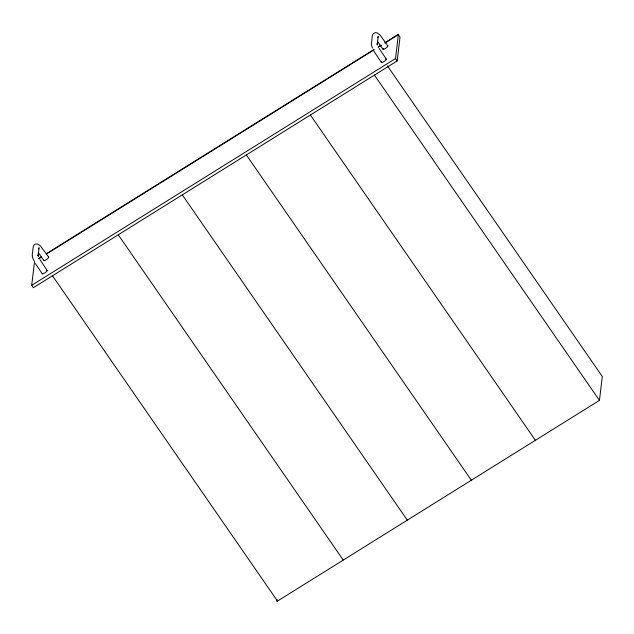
<?xml version="1.0" encoding="UTF-8"?>
<svg xmlns="http://www.w3.org/2000/svg" width="634" height="634" viewBox="0 0 634 634"><rect width="100%" height="100%" fill="white"/><g stroke="black" fill="none" stroke-linecap="round" stroke-linejoin="round"><path stroke-width="0.95" d="M384.909 43.057L398.35 34.672L400.014 37.073L397.169 60.927L33.356 287.709L31.7 285.308L34.593 261.042M277.106 599.542L276.876 601.452L599.455 400.371L602.3 376.517L387.414 65.881M397.169 60.927L395.505 58.534L398.398 34.26L384.957 42.644M38.508 248.9L39.086 247.68L38.08 255.748L38.135 255.019L38.444 256.405M377.658 37.604L378.229 36.384L377.23 44.451L377.278 43.722L377.587 45.109M38.793 258.418L41.313 256.849M46.353 253.703L374.036 49.452M378.236 46.829L380.757 45.26M38.745 258.831L41.265 257.261M46.306 254.123L373.989 49.864M378.189 47.249L381.549 45.149M31.7 285.308L395.505 58.534M377.499 41.337L383.015 49.286M38.357 252.633L43.873 260.582M387.842 45.846L380.194 35.242L377.531 33.031L375.391 32.596L373.363 33.507L372.348 35.401L371.358 44.507L372.404 48.129M386.264 59.097L379.124 48.39M381.438 62.536L373.878 51.156M374.44 75.097L599.455 400.371M310.391 115.023L535.405 440.297M246.341 154.942L471.355 480.223M182.299 194.868L407.313 520.142M118.249 234.794L343.263 560.068M48.699 257.142L40.441 245.913L37.707 244.05L35.496 244.011L33.99 245.025L33.309 246.349L32.263 254.614L32.453 257.071L33.681 260.384M52.487 275.782L277.502 601.056M47.122 270.393L39.982 259.686M42.296 273.833L35.346 263.53M387.255 45.838A2.972 0.689 -34.7 0 1 387.255 46.964A2.972 0.689 -34.7 0 1 383.927 49.183A2.972 0.689 -34.7 0 1 383.348 48.453M385.67 59.097A2.972 0.689 -34.7 0 1 385.678 60.214A2.972 0.689 -34.7 0 1 382.35 62.433A2.972 0.689 -34.7 0 1 381.763 61.704M48.477 257.079A2.972 0.689 -34.7 0 1 46.504 259.552A2.972 0.689 -34.7 0 1 43.928 260.114M46.528 270.393A2.972 0.689 -34.7 0 1 45.553 272.351A2.972 0.689 -34.7 0 1 42.232 273.65M377.357 44.443L377.206 43.873L377.349 44.523M38.214 255.74L38.064 255.169L38.206 255.819"/></g></svg>
